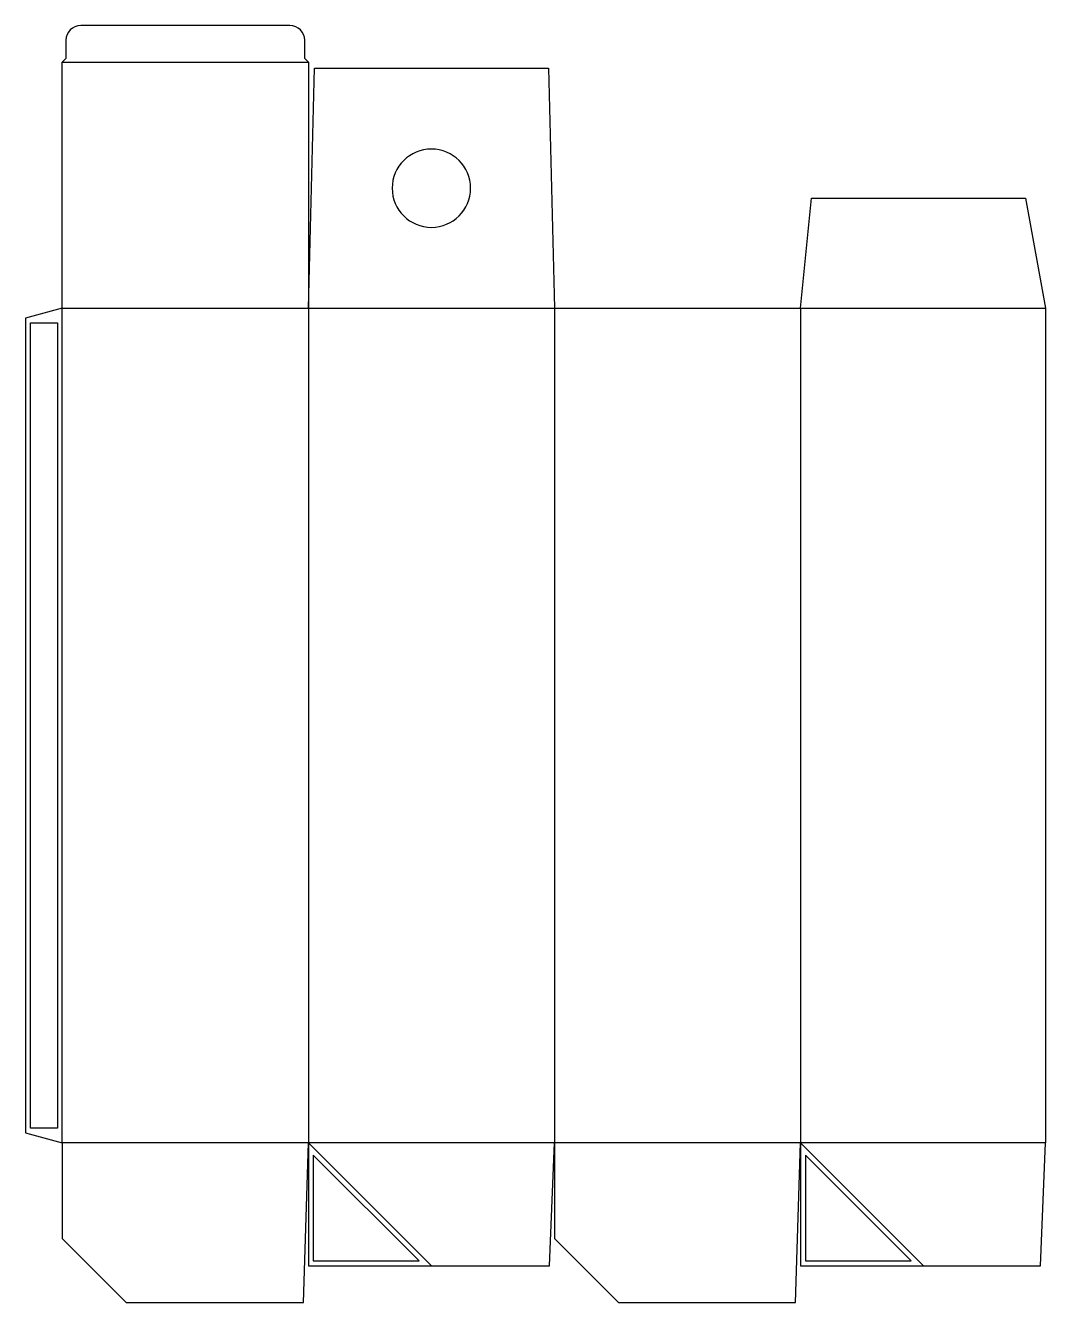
# Model space of a CAD drawing. Header units: millimetres. Extents: x 0 to 416, y 0 to 522.
import ezdxf

# ---------------------------------------------------------------- set-up
doc = ezdxf.new("R2010")
doc.units = ezdxf.units.MM
for name, color, linetype in [('CREASE', 5, 'CONTINUOUS'), ('CUT', 1, 'CONTINUOUS'), ('GLUE', 2, 'CONTINUOUS')]:
    doc.layers.add(name, color=color, linetype=linetype)

msp = doc.modelspace()

# ---------------------------------------------------------------- linework, layer by layer
at = {"layer": 'CREASE'}
for p, q in [((15, 506.575), (115.45, 506.575)), ((15, 65.225), (15, 406.125)), ((15, 406.125), (115.45, 406.125)), ((115.45, 406.125), (115.45, 65.225)), ((115.45, 406.125), (215.9, 406.125)), ((215.9, 406.125), (215.9, 65.225)), ((316.35, 406.125), (316.35, 65.225)), ((316.35, 406.125), (416.35, 406.125)), ((115.45, 65.225), (15, 65.225)), ((215.9, 65.225), (115.45, 65.225)), ((115.45, 65.225), (165.675, 15)), ((316.35, 65.225), (215.9, 65.225)), ((416.35, 65.225), (316.35, 65.225)), ((316.35, 65.225), (366.575, 15))]:
    msp.add_line(p, q, dxfattribs=at)
at = {"layer": 'CUT'}
for p, q in [((107.95, 521.575), (22.5, 521.575)), ((16.5, 515.575), (16.5, 508.075)), ((113.95, 508.075), (113.95, 515.575)), ((16.5, 508.075), (15, 506.575)), ((15, 406.125), (15, 506.575)), ((115.45, 506.575), (113.95, 508.075)), ((115.45, 506.575), (115.45, 406.125)), ((115.45, 406.125), (117.9, 504.125)), ((117.9, 504.125), (213.45, 504.125)), ((213.45, 504.125), (215.9, 406.125)), ((316.35, 406.125), (320.85, 451.125)), ((320.85, 451.125), (408.15, 451.125)), ((408.15, 451.125), (416.35, 406.125)), ((15, 406.125), (0, 402.106)), ((0, 402.106), (0, 69.244)), ((215.9, 406.125), (316.35, 406.125)), ((416.35, 406.125), (416.35, 65.225)), ((0, 69.244), (15, 65.225)), ((15, 65.225), (15, 26.09)), ((113.45, 0), (115.45, 65.225)), ((115.45, 65.225), (115.45, 15)), ((213.9, 15), (215.9, 65.225)), ((215.9, 65.225), (215.9, 26.09)), ((314.35, 0), (316.35, 65.225)), ((316.35, 65.225), (316.35, 15)), ((414.35, 15), (416.35, 65.225)), ((15, 26.09), (41.09, 0)), ((215.9, 26.09), (241.99, 0)), ((115.45, 15), (213.9, 15)), ((316.35, 15), (414.35, 15)), ((41.09, 0), (113.45, 0)), ((241.99, 0), (314.35, 0))]:
    msp.add_line(p, q, dxfattribs=at)
for centre, radius, start, end in [((22.5, 515.575), 6, 90, 180), ((107.95, 515.575), 6, 0, 90), ((165.675, 455.125), 16, 90, 180), ((165.675, 455.125), 16, 0, 90), ((165.675, 455.125), 16, 180, 270), ((165.675, 455.125), 16, 270, 0)]:
    msp.add_arc(centre, radius, start, end, dxfattribs=at)
at = {"layer": 'GLUE'}
for p, q in [((2, 400.106), (13, 400.106)), ((2, 71.244), (2, 400.106)), ((13, 400.106), (13, 71.244)), ((13, 71.244), (2, 71.244)), ((117.45, 60.225), (117.45, 17)), ((160.675, 17), (117.45, 60.225)), ((318.35, 60.225), (318.35, 17)), ((361.575, 17), (318.35, 60.225)), ((117.45, 17), (160.675, 17)), ((318.35, 17), (361.575, 17))]:
    msp.add_line(p, q, dxfattribs=at)

doc.saveas('drawing.dxf')
